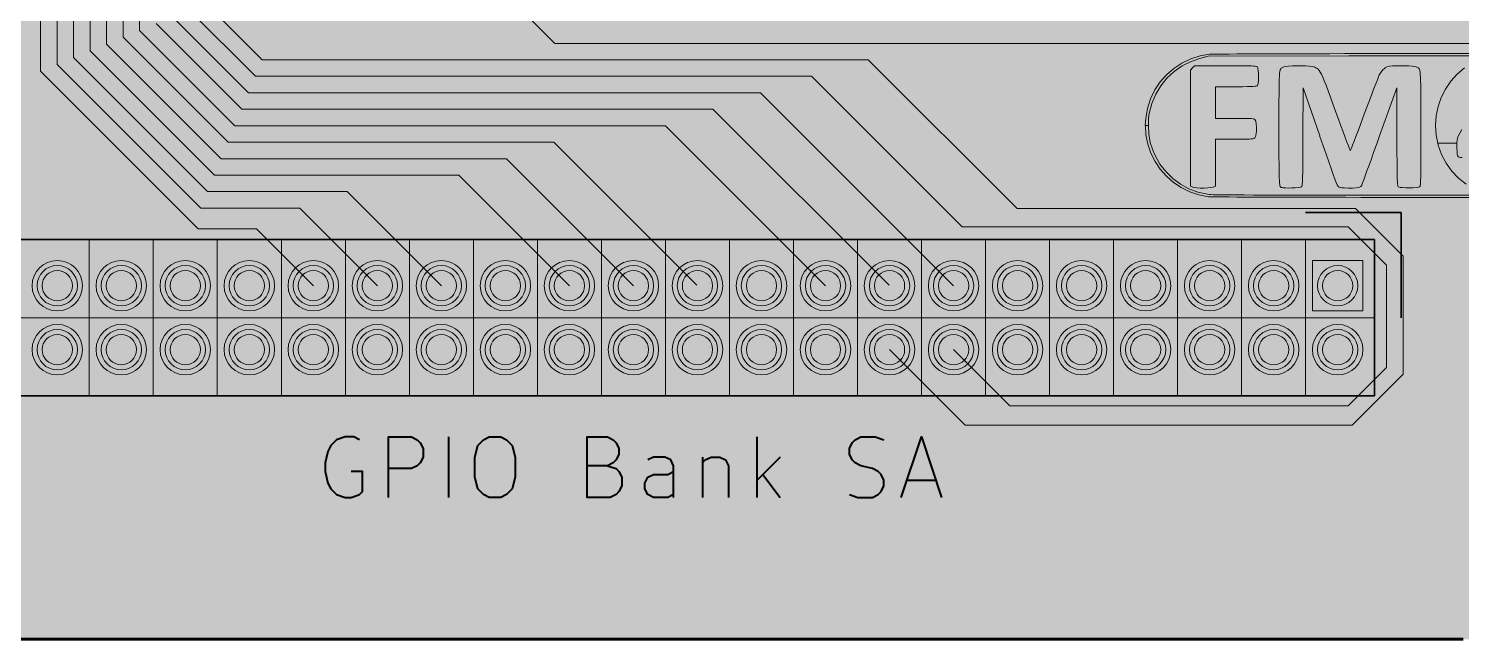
# Model space of a CAD drawing. Header units: millimetres. Extents: x 0 to 100, y -70 to 0.
# Drawn here: x 21.54 to 49.96, y -70 to -57.88 of the extents above; entities that cross this region are included whole.
import ezdxf

# ---------------------------------------------------------------- set-up
doc = ezdxf.new("R2010")
doc.units = ezdxf.units.MM
for name, color, linetype, lineweight, true_color in [('application board pcb edge', 18, 'Continuous', 60, 0x000000), ('application board tht F.Cu', 8, 'Continuous', 18, 0x777779), ('application board tht F.Silkscreen', 18, 'Continuous', 40, 0x000000), ('GPIO connector frame', 18, 'Continuous', 35, 0x000000), ('GPIO connector holes', 18, 'Continuous', 5, 0x000000), ('pcb board fill', 7, 'Continuous', 13, 0xefefef)]:
    doc.layers.add(name, color=color, linetype=linetype, lineweight=lineweight, true_color=true_color)

msp = doc.modelspace()

# ---------------------------------------------------------------- hatches: boundary and pattern name
at = {"layer": 'application board tht F.Silkscreen', "lineweight": 0, "transparency": 33554687}
for points in [[(43.702531, -59.661764), (43.738418, -59.460293), (43.799141, -59.270874), (43.883078, -59.095141), (43.988609, -58.934726), (44.114111, -58.791265), (44.257964, -58.666391), (44.418546, -58.561737), (44.594236, -58.478938), (44.783413, -58.419627), (44.96724, -58.387294), (44.993167, -58.385979), (45.046395, -58.384725), (45.125657, -58.38353), (45.229683, -58.382395), (45.357203, -58.381319), (45.506948, -58.380304), (45.677649, -58.379348), (45.868037, -58.378451), (46.076842, -58.377615), (46.302796, -58.376838), (46.544629, -58.376121), (46.801071, -58.375463), (47.070854, -58.374865), (47.352709, -58.374327), (47.645366, -58.373849), (47.947556, -58.37343), (48.258009, -58.373071), (48.575457, -58.372772), (48.89863, -58.372533), (49.226259, -58.372353), (49.557075, -58.372233), (49.889808, -58.372172), (50.22319, -58.372172), (50.555951, -58.372231), (50.886821, -58.37235), (51.214533, -58.372528), (51.537815, -58.372766), (51.8554, -58.373064), (52.166018, -58.373422), (52.4684, -58.373839), (52.761276, -58.374316), (53.043377, -58.374853), (53.313434, -58.37545), (53.570178, -58.376106), (53.81234, -58.376822), (54.03865, -58.377597), (54.247839, -58.378433), (54.438638, -58.379328), (54.609777, -58.380282), (54.759988, -58.381297), (54.888002, -58.382371), (54.992548, -58.383505), (55.072358, -58.384698), (55.126162, -58.385952), (55.152692, -58.387265), (55.152954, -58.387294), (55.349715, -58.423096), (55.534359, -58.483259), (55.705522, -58.56577), (55.861837, -58.668613), (56.001941, -58.789773), (56.124466, -58.927237), (56.228048, -59.078989), (56.311321, -59.243015), (56.37292, -59.417299), (56.41148, -59.599828), (56.425634, -59.788586), (56.414018, -59.98156), (56.375266, -60.176733), (56.372522, -60.186764), (56.30671, -60.372269), (56.216971, -60.544155), (56.105361, -60.70069), (55.973936, -60.840141), (55.824752, -60.960774), (55.659864, -61.060858), (55.481328, -61.138659), (55.291199, -61.192445), (55.152954, -61.214806), (55.128302, -61.215978), (55.076353, -61.217094), (54.998368, -61.218153), (54.895613, -61.219157), (54.769351, -61.220105), (54.620846, -61.220997), (54.45136, -61.221834), (54.262159, -61.222616), (54.054506, -61.223342), (53.829663, -61.224014), (53.588896, -61.22463), (53.333468, -61.225192), (53.064642, -61.225699), (52.783682, -61.226152), (52.491852, -61.22655), (52.190415, -61.226894), (51.880636, -61.227184), (51.563778, -61.22742), (51.241104, -61.227602), (50.913878, -61.227731), (50.583365, -61.227806), (50.250827, -61.227828), (49.917528, -61.227796), (49.584732, -61.227712), (49.253703, -61.227574), (48.925705, -61.227384), (48.602001, -61.227141), (48.283854, -61.226846), (47.972529, -61.226498), (47.669289, -61.226098), (47.375398, -61.225645), (47.09212, -61.225141), (46.820718, -61.224585), (46.562455, -61.223978), (46.318597, -61.223319), (46.090405, -61.222608), (45.879145, -61.221846), (45.68608, -61.221033), (45.512472, -61.22017), (45.359587, -61.219255), (45.228688, -61.21829), (45.121038, -61.217274), (45.037901, -61.216207), (44.980542, -61.215091), (44.950222, -61.213924), (44.947394, -61.213671), (44.756862, -61.17786), (44.57653, -61.117096), (44.408107, -61.033508), (44.253301, -60.929226), (44.113819, -60.806379), (43.991368, -60.667094), (43.887658, -60.513501), (43.804395, -60.34773), (43.743287, -60.171908), (43.706042, -59.988165), (43.694516, -59.80105), (43.757056, -59.80105), (43.765702, -59.975205), (43.792853, -60.134474), (43.840331, -60.287164), (43.887638, -60.396676), (43.983491, -60.564566), (44.101256, -60.716305), (44.23826, -60.849978), (44.391829, -60.963666), (44.559292, -61.055451), (44.737974, -61.123415), (44.925203, -61.165641), (44.96724, -61.171281), (44.991601, -61.172488), (45.043081, -61.173672), (45.120228, -61.174827), (45.22159, -61.175947), (45.345714, -61.177025), (45.491147, -61.178055), (45.656438, -61.179029), (45.840134, -61.179941), (46.040783, -61.180785), (46.256933, -61.181554), (46.48713, -61.182241), (46.729924, -61.182839), (46.983861, -61.183342), (47.24749, -61.183744), (47.519357, -61.184037), (47.795811, -61.184214), (50.524383, -61.18537), (50.410097, -61.145785), (50.228449, -61.068203), (50.060677, -60.967125), (49.908942, -60.844837), (49.7754, -60.703627), (49.662211, -60.545781), (49.571535, -60.373587), (49.505529, -60.189331), (49.504814, -60.186764), (49.497219, -60.149679), (49.876346, -60.149679), (49.876535, -60.239855), (49.876789, -60.248656), (49.879569, -60.318843), (49.883489, -60.36606), (49.889587, -60.395908), (49.898903, -60.413986), (49.909256, -60.423656), (49.922096, -60.42952), (49.944708, -60.434187), (49.979944, -60.43778), (50.030655, -60.44042), (50.099692, -60.442227), (50.189907, -60.443325), (50.304152, -60.443834), (50.384256, -60.443907), (50.831526, -60.443907), (50.831526, -60.65105), (50.831785, -60.743851), (50.834701, -60.811918), (50.843486, -60.85908), (50.861348, -60.889169), (50.891497, -60.906016), (50.937143, -60.913451), (51.001496, -60.915307), (51.052954, -60.915336), (51.125391, -60.914809), (51.175021, -60.912659), (51.207598, -60.908035), (51.228876, -60.900083), (51.244609, -60.887952), (51.245811, -60.886764), (51.257075, -60.87314), (51.264937, -60.855292), (51.269998, -60.828265), (51.272858, -60.787102), (51.274119, -60.726848), (51.274383, -60.65105), (51.274383, -60.443907), (51.380715, -60.443907), (51.436912, -60.442915), (51.471985, -60.438716), (51.49335, -60.429481), (51.508423, -60.413378), (51.509287, -60.412157), (51.5212, -60.379539), (51.528757, -60.327934), (51.531776, -60.266621), (51.530074, -60.204877), (51.523471, -60.151981), (51.514947, -60.123151), (51.504789, -60.104871), (51.4904, -60.094024), (51.464965, -60.088681), (51.421666, -60.086912), (51.386375, -60.086764), (51.274383, -60.086764), (51.274365, -60.030323), (51.874092, -60.030323), (51.874243, -60.17632), (51.874627, -60.315068), (51.875252, -60.443811), (51.876124, -60.559795), (51.877248, -60.660264), (51.878631, -60.742462), (51.880279, -60.803634), (51.882197, -60.841025), (51.883664, -60.85147), (51.894625, -60.870381), (51.913414, -60.885186), (51.9432, -60.896361), (51.987158, -60.904383), (52.048459, -60.90973), (52.130275, -60.912879), (52.235778, -60.914307), (52.302954, -60.914529), (52.406085, -60.913957), (52.508873, -60.912181), (52.604674, -60.909404), (52.686838, -60.905828), (52.748719, -60.901658), (52.760097, -60.900561), (52.886049, -60.883887), (52.993829, -60.861162), (53.093644, -60.829633), (53.195701, -60.786547), (53.212743, -60.778482), (53.345033, -60.700673), (53.457415, -60.603229), (53.550653, -60.485256), (53.625513, -60.345859), (53.660832, -60.254782), (53.697943, -60.115943), (53.711112, -60.030323), (54.11695, -60.030323), (54.1171, -60.17632), (54.117484, -60.315068), (54.118109, -60.443811), (54.118981, -60.559795), (54.120105, -60.660264), (54.121488, -60.742462), (54.123136, -60.803634), (54.125055, -60.841025), (54.126521, -60.85147), (54.137482, -60.870381), (54.156271, -60.885186), (54.186058, -60.896361), (54.230015, -60.904383), (54.291316, -60.90973), (54.373132, -60.912879), (54.478635, -60.914307), (54.545811, -60.914529), (54.648942, -60.913957), (54.751731, -60.912181), (54.847531, -60.909404), (54.929695, -60.905828), (54.991576, -60.901658), (55.002954, -60.900561), (55.128906, -60.883887), (55.236686, -60.861162), (55.336501, -60.829633), (55.438558, -60.786547), (55.4556, -60.778482), (55.587891, -60.700673), (55.700272, -60.603229), (55.79351, -60.485256), (55.86837, -60.345859), (55.90369, -60.254782), (55.9408, -60.115943), (55.964744, -59.96027), (55.975056, -59.796521), (55.97127, -59.633457), (55.95292, -59.479837), (55.946659, -59.447089), (55.900748, -59.286867), (55.833002, -59.141785), (55.744958, -59.013918), (55.638152, -58.905342), (55.514119, -58.818131), (55.460097, -58.789728), (55.383235, -58.755363), (55.307297, -58.727291), (55.228355, -58.704937), (55.142485, -58.687725), (55.04576, -58.675077), (54.934257, -58.666418), (54.804048, -58.661172), (54.651208, -58.658761), (54.5658, -58.65844), (54.444583, -58.658891), (54.348725, -58.660726), (54.275031, -58.664369), (54.220307, -58.670242), (54.181355, -58.678768), (54.154981, -58.690368), (54.13799, -58.705466), (54.131224, -58.715899), (54.129034, -58.733964), (54.127006, -58.777844), (54.125146, -58.844785), (54.123459, -58.932031), (54.121953, -59.036826), (54.120632, -59.156415), (54.119503, -59.288042), (54.118572, -59.428953), (54.117845, -59.576392), (54.117328, -59.727604), (54.117028, -59.879833), (54.11695, -60.030323), (53.711112, -60.030323), (53.721887, -59.96027), (53.732199, -59.796521), (53.728413, -59.633457), (53.710063, -59.479837), (53.703802, -59.447089), (53.65789, -59.286867), (53.590145, -59.141785), (53.502101, -59.013918), (53.395295, -58.905342), (53.271261, -58.818131), (53.21724, -58.789728), (53.140378, -58.755363), (53.064439, -58.727291), (52.985498, -58.704937), (52.899627, -58.687725), (52.802903, -58.675077), (52.691399, -58.666418), (52.56119, -58.661172), (52.408351, -58.658761), (52.322943, -58.65844), (52.201725, -58.658891), (52.105868, -58.660726), (52.032174, -58.664369), (51.977449, -58.670242), (51.938498, -58.678768), (51.912124, -58.690368), (51.895132, -58.705466), (51.888367, -58.715899), (51.886177, -58.733964), (51.884149, -58.777844), (51.882289, -58.844785), (51.880602, -58.932031), (51.879095, -59.036826), (51.877775, -59.156415), (51.876646, -59.288042), (51.875715, -59.428953), (51.874988, -59.576392), (51.874471, -59.727604), (51.874171, -59.879833), (51.874092, -60.030323), (51.274365, -60.030323), (51.274164, -59.404621), (51.273886, -59.267309), (51.273173, -59.138488), (51.272073, -59.021022), (51.270635, -58.917781), (51.268907, -58.831629), (51.266936, -58.765434), (51.26477, -58.722062), (51.262457, -58.70438), (51.262445, -58.70436), (51.242087, -58.687062), (51.204182, -58.674177), (51.146101, -58.665327), (51.065216, -58.660135), (50.958897, -58.658221), (50.941875, -58.658193), (50.838755, -58.659504), (50.761885, -58.66355), (50.709062, -58.670496), (50.683967, -58.677681), (50.672218, -58.684246), (50.658951, -58.695759), (50.642908, -58.714245), (50.62283, -58.74173), (50.597461, -58.780239), (50.56554, -58.8318), (50.525811, -58.898438), (50.477015, -58.982179), (50.417893, -59.085049), (50.347188, -59.209073), (50.275316, -59.335681), (50.204336, -59.461327), (50.13716, -59.581107), (50.07522, -59.692407), (50.019947, -59.792616), (49.972772, -59.879122), (49.935126, -59.949312), (49.908441, -60.000574), (49.894148, -60.030296), (49.89268, -60.034051), (49.881614, -60.082616), (49.876346, -60.149679), (49.497219, -60.149679), (49.464883, -59.991793), (49.452258, -59.797767), (49.465743, -59.606968), (49.504147, -59.421678), (49.566276, -59.244179), (49.650935, -59.076754), (49.756931, -58.921683), (49.88307, -58.78125), (50.028159, -58.657735), (50.191004, -58.553421), (50.370411, -58.47059), (50.410097, -58.456132), (50.524383, -58.416364), (47.731526, -58.41946), (44.938668, -58.422556), (44.795811, -58.461816), (44.601455, -58.529094), (44.423528, -58.618967), (44.263309, -58.730154), (44.122076, -58.861374), (44.001107, -59.011345), (43.901681, -59.178787), (43.825076, -59.362419), (43.794304, -59.465336), (43.777773, -59.533778), (43.766858, -59.594459), (43.760488, -59.65703), (43.757592, -59.731147), (43.757056, -59.80105), (43.694516, -59.80105), (43.694367, -59.79863)], [(45.435418, -58.615419), (45.559004, -58.615733), (45.659134, -58.616372), (45.738369, -58.617433), (45.799265, -58.619011), (45.844381, -58.621201), (45.876276, -58.624098), (45.897507, -58.627798), (45.910633, -58.632397), (45.918213, -58.63799), (45.919062, -58.63896), (45.928632, -58.665211), (45.935262, -58.712313), (45.938952, -58.772698), (45.939701, -58.838796), (45.937511, -58.90304), (45.93238, -58.95786), (45.924309, -58.995688), (45.919062, -59.005997), (45.910682, -59.01296), (45.896317, -59.018422), (45.872783, -59.022563), (45.836895, -59.025557), (45.785466, -59.027583), (45.715313, -59.028818), (45.623249, -59.029438), (45.506091, -59.02962), (45.494062, -59.029621), (45.088668, -59.029621), (45.088668, -59.658193), (45.466219, -59.658193), (45.582836, -59.658413), (45.674101, -59.65919), (45.743231, -59.660699), (45.793444, -59.663112), (45.827957, -59.666604), (45.849988, -59.67135), (45.862752, -59.677523), (45.86537, -59.679792), (45.883642, -59.713749), (45.89572, -59.767486), (45.901574, -59.832886), (45.901178, -59.901831), (45.894503, -59.966203), (45.881522, -60.017885), (45.866615, -60.044597), (45.857544, -60.05302), (45.845139, -60.059555), (45.82597, -60.06444), (45.796605, -60.067915), (45.753612, -60.070217), (45.693562, -60.071584), (45.613022, -60.072255), (45.508561, -60.072468), (45.465026, -60.072479), (45.088668, -60.072479), (45.088668, -61.002508), (45.039127, -61.023207), (44.996512, -61.033835), (44.934336, -61.040649), (44.861076, -61.043662), (44.785207, -61.042887), (44.715207, -61.038335), (44.659551, -61.030019), (44.635097, -61.022609), (44.588668, -61.002429), (44.588668, -58.698852), (44.630427, -58.657094), (44.672185, -58.615336), (45.28582, -58.615336)], [(46.784602, -58.614974), (46.869189, -58.618037), (46.944114, -58.623469), (47.003022, -58.631256), (47.027344, -58.636846), (47.055095, -58.645383), (47.079565, -58.654695), (47.101769, -58.666817), (47.122722, -58.683785), (47.143439, -58.707636), (47.164934, -58.740405), (47.188222, -58.784128), (47.214318, -58.840841), (47.244237, -58.912579), (47.278993, -59.00138), (47.319602, -59.109278), (47.367077, -59.23831), (47.422435, -59.390512), (47.474117, -59.533193), (47.525251, -59.674073), (47.573601, -59.806589), (47.618284, -59.928361), (47.658412, -60.03701), (47.6931, -60.130156), (47.721464, -60.205418), (47.742618, -60.260417), (47.755676, -60.292773), (47.759675, -60.300761), (47.765951, -60.287719), (47.781235, -60.25033), (47.804591, -60.191034), (47.835082, -60.112269), (47.871773, -60.016473), (47.913727, -59.906086), (47.960009, -59.783546), (48.009683, -59.651292), (48.037936, -59.575761), (48.090003, -59.436735), (48.139944, -59.304091), (48.186711, -59.180564), (48.229257, -59.068888), (48.266536, -58.971797), (48.297498, -58.892025), (48.321098, -58.832307), (48.336287, -58.795376), (48.340175, -58.786764), (48.390111, -58.710008), (48.452583, -58.655053), (48.501514, -58.631565), (48.539203, -58.624279), (48.598097, -58.619079), (48.67184, -58.615919), (48.754072, -58.614753), (48.838434, -58.615535), (48.918568, -58.618219), (48.988116, -58.622759), (49.040718, -58.62911), (49.06675, -58.635639), (49.083339, -58.642266), (49.097841, -58.648609), (49.110394, -58.65652), (49.12114, -58.667853), (49.130219, -58.684461), (49.13777, -58.708197), (49.143934, -58.740915), (49.148851, -58.784466), (49.152661, -58.840706), (49.155504, -58.911486), (49.15752, -58.998659), (49.15885, -59.10408), (49.159634, -59.229601), (49.160011, -59.377075), (49.160123, -59.548356), (49.160108, -59.745296), (49.160097, -59.87002), (49.16006, -60.077028), (49.159922, -60.257331), (49.159647, -60.412794), (49.159194, -60.545284), (49.158526, -60.656666), (49.157604, -60.748807), (49.15639, -60.823572), (49.154845, -60.882828), (49.152931, -60.928439), (49.15061, -60.962273), (49.147843, -60.986195), (49.144592, -61.002072), (49.140817, -61.011768), (49.136482, -61.01715), (49.136473, -61.017158), (49.111199, -61.026053), (49.064355, -61.032502), (49.002837, -61.036504), (48.933539, -61.038057), (48.863356, -61.03716), (48.799182, -61.033812), (48.747913, -61.028012), (48.716443, -61.019757), (48.712391, -61.01724), (48.707754, -61.011449), (48.703741, -61.000984), (48.700299, -60.983835), (48.697371, -60.957995), (48.694904, -60.921452), (48.692841, -60.8722), (48.691128, -60.808228), (48.68971, -60.727528), (48.688531, -60.62809), (48.687538, -60.507906), (48.686673, -60.364967), (48.685884, -60.197263), (48.685196, -60.024526), (48.681526, -59.051336), (48.340477, -60.008336), (48.283918, -60.166896), (48.229959, -60.317888), (48.179395, -60.459103), (48.133019, -60.588337), (48.091627, -60.703382), (48.056013, -60.802032), (48.026973, -60.882081), (48.005301, -60.941322), (47.991792, -60.97755), (47.987452, -60.988376), (47.9669, -61.012335), (47.931874, -61.028928), (47.878853, -61.038851), (47.804315, -61.042799), (47.716499, -61.041833), (47.643142, -61.039342), (47.592712, -61.03623), (47.559569, -61.031358), (47.538074, -61.023587), (47.522587, -61.011779), (47.512412, -61.000632), (47.501791, -60.980085), (47.482679, -60.933912), (47.455612, -60.863594), (47.421128, -60.770614), (47.379762, -60.656453), (47.332052, -60.522593), (47.278534, -60.370515), (47.219745, -60.201701), (47.156221, -60.017633), (47.152954, -60.008126), (46.824383, -59.051708), (46.820713, -60.024712), (46.819943, -60.216266), (46.819148, -60.381259), (46.818273, -60.521698), (46.817262, -60.639593), (46.81606, -60.736953), (46.814613, -60.815788), (46.812865, -60.878105), (46.810762, -60.925915), (46.808247, -60.961227), (46.805267, -60.986049), (46.801767, -61.002391), (46.79769, -61.012261), (46.793523, -61.01724), (46.770897, -61.024738), (46.726731, -61.031226), (46.668049, -61.036393), (46.601873, -61.039926), (46.535226, -61.041513), (46.475132, -61.040842), (46.428614, -61.037601), (46.410097, -61.034281), (46.398448, -61.031332), (46.388296, -61.027972), (46.37954, -61.022338), (46.372075, -61.012566), (46.3658, -60.996791), (46.36061, -60.973152), (46.356404, -60.939782), (46.353078, -60.89482), (46.350529, -60.8364), (46.348655, -60.76266), (46.347353, -60.671734), (46.346519, -60.56176), (46.34605, -60.430874), (46.345845, -60.277212), (46.345799, -60.09891), (46.345811, -59.894104), (46.345811, -59.87002), (46.345787, -59.657591), (46.34581, -59.47188), (46.346018, -59.311034), (46.346552, -59.1732), (46.347553, -59.056525), (46.34916, -58.959155), (46.351514, -58.879237), (46.354754, -58.814919), (46.359022, -58.764347), (46.364456, -58.725667), (46.371198, -58.697028), (46.379387, -58.676575), (46.389163, -58.662456), (46.400667, -58.652817), (46.414039, -58.645805), (46.429418, -58.639567), (46.439158, -58.635639), (46.476733, -58.626665), (46.536419, -58.620124), (46.611863, -58.616004), (46.696709, -58.614292)]]:
    msp.add_hatch(color=256, dxfattribs=at).paths.add_polyline_path(points, flags=0)
at = {"layer": 'pcb board fill', "transparency": 33554687}
h = msp.add_hatch(color=256, dxfattribs=at)
edge = h.paths.add_edge_path(flags=0)
edge.add_line((100, -67.01), (100, -35.01))
edge.add_line((100, -35.01), (100, -3))
edge.add_arc((97, -3), 3, 0, 90)
edge.add_line((97, 0), (50, 0))
edge.add_line((50, 0), (3, 0))
edge.add_arc((3, -3), 3, 90, 180)
edge.add_line((0, -3), (0, -32))
edge.add_arc((3, -32), 3, 180, 270)
edge.add_line((3, -35), (7, -35))
edge.add_arc((7, -38), 3, 0, 90, ccw=False)
edge.add_line((10, -38), (10, -57))
edge.add_arc((13, -57), 3, 180, 270)
edge.add_line((13, -60), (15, -60))
edge.add_arc((15, -63), 3, 0, 90, ccw=False)
edge.add_line((18, -63), (18, -68))
edge.add_arc((20, -68), 2, 180, 270)
edge.add_line((20, -70), (50, -70))
edge.add_line((50, -70), (97, -70.000025))
edge.add_arc((96.9974, -66.9974), 3.002626, 270.0496133, 359.7595675)

# ---------------------------------------------------------------- linework, layer by layer
at = {"layer": 'application board pcb edge', "color": 18, "true_color": 0x000000, "flags": 128}
msp.add_lwpolyline([(20, -70), (50, -70)], dxfattribs=at)
at = {"layer": 'application board tht F.Cu', "flags": 128}
for points in [[(21.78, -36.69), (21.78, -58.72448)], [(22.107, -58.589032), (22.107, -42.230968)], [(22.434, -58.453584), (22.434, -42.366416)], [(22.761, -58.318136), (22.761, -42.501864)], [(23.088, -58.182688), (23.088, -42.637312)], [(23.415, -58.04724), (23.415, -42.77276)], [(23.742, -57.911792), (23.742, -42.908208)], [(28.86, -55.05), (31.98, -58.17)], [(26.177, -58.497), (25.05, -57.37)], [(24.396, -57.640896), (25.906104, -59.151)], [(26.041552, -58.824), (24.723, -57.505448)], [(25.635208, -59.805), (23.742, -57.911792)], [(24.069, -57.776344), (25.770656, -59.478)], [(25.364312, -60.459), (23.088, -58.182688)], [(25.49976, -60.132), (23.415, -58.04724)], [(31.98, -58.17), (64.527552, -58.17)], [(25.093416, -61.113), (22.434, -58.453584)], [(25.228864, -60.786), (22.761, -58.318136)], [(38.197, -58.497), (26.177, -58.497)], [(41.15, -61.45), (38.197, -58.497)], [(21.78, -58.72448), (24.90552, -61.85)], [(24.957968, -61.44), (22.107, -58.589032)], [(37.074, -58.824), (26.041552, -58.824)], [(40.06, -61.81), (37.074, -58.824)], [(25.906104, -59.151), (36.061, -59.151)], [(36.061, -59.151), (39.89, -62.98)], [(25.770656, -59.478), (35.118, -59.478)], [(35.118, -59.478), (38.61, -62.97)], [(34.175, -59.805), (25.635208, -59.805)], [(37.35, -62.98), (34.175, -59.805)], [(31.962, -60.132), (25.49976, -60.132)], [(34.8, -62.97), (31.962, -60.132)], [(31.019, -60.459), (25.364312, -60.459)], [(33.54, -62.98), (31.019, -60.459)], [(30.076, -60.786), (25.228864, -60.786)], [(32.27, -62.98), (30.076, -60.786)], [(26.603, -61.113), (25.093416, -61.113)], [(27.863, -61.113), (26.55, -61.113)], [(29.73, -62.98), (27.863, -61.113)], [(26.92, -61.44), (24.957968, -61.44)], [(28.46, -62.98), (26.92, -61.44)], [(47.866, -61.45), (41.15, -61.45)], [(48.807, -62.391), (47.866, -61.45)], [(24.90552, -61.85), (26.06, -61.85)], [(26.06, -61.85), (27.19, -62.98)], [(47.718, -61.81), (40.06, -61.81)], [(48.48, -62.572), (47.718, -61.81)], [(48.01, -63.48), (47.01, -63.48), (47.01, -62.48), (48.01, -62.48), (48.01, -63.48)], [(48.807, -64.739448), (48.807, -62.391)], [(48.48, -64.604), (48.48, -62.572)], [(38.62, -64.25), (40.12, -65.75)], [(39.89, -64.25), (41.006, -65.366)], [(47.718, -65.366), (48.48, -64.604)], [(47.796448, -65.75), (48.807, -64.739448)], [(41.006, -65.366), (47.718, -65.366)], [(40.12, -65.75), (47.796448, -65.75)]]:
    msp.add_lwpolyline(points, dxfattribs=at)
at = {"layer": 'application board tht F.Cu'}
for centre, radius in [((22.11, -62.98), 0.5), ((23.38, -62.98), 0.5), ((24.65, -62.98), 0.5), ((25.92, -62.98), 0.5), ((27.19, -62.98), 0.5), ((28.46, -62.98), 0.5), ((29.73, -62.98), 0.5), ((31, -62.98), 0.5), ((32.27, -62.98), 0.5), ((33.54, -62.98), 0.5), ((34.81, -62.98), 0.5), ((36.08, -62.98), 0.5), ((37.35, -62.98), 0.5), ((38.62, -62.98), 0.5), ((39.89, -62.98), 0.5), ((41.16, -62.98), 0.5), ((42.43, -62.98), 0.5), ((43.7, -62.98), 0.5), ((44.97, -62.98), 0.5), ((46.24, -62.98), 0.5), ((22.11, -62.98), 0.3), ((23.38, -62.98), 0.3), ((24.65, -62.98), 0.3), ((25.92, -62.98), 0.3), ((27.19, -62.98), 0.3), ((28.46, -62.98), 0.3), ((29.73, -62.98), 0.3), ((31, -62.98), 0.3), ((32.27, -62.98), 0.3), ((33.54, -62.98), 0.3), ((34.81, -62.98), 0.3), ((36.08, -62.98), 0.3), ((37.35, -62.98), 0.3), ((38.62, -62.98), 0.3), ((39.89, -62.98), 0.3), ((41.16, -62.98), 0.3), ((42.43, -62.98), 0.3), ((43.7, -62.98), 0.3), ((44.97, -62.98), 0.3), ((46.24, -62.98), 0.3), ((47.51, -62.98), 0.3), ((22.11, -64.25), 0.5), ((23.38, -64.25), 0.5), ((24.65, -64.25), 0.5), ((25.92, -64.25), 0.5), ((27.19, -64.25), 0.5), ((28.46, -64.25), 0.5), ((29.73, -64.25), 0.5), ((31, -64.25), 0.5), ((32.27, -64.25), 0.5), ((33.54, -64.25), 0.5), ((34.81, -64.25), 0.5), ((36.08, -64.25), 0.5), ((37.35, -64.25), 0.5), ((38.62, -64.25), 0.5), ((39.89, -64.25), 0.5), ((41.16, -64.25), 0.5), ((42.43, -64.25), 0.5), ((43.7, -64.25), 0.5), ((44.97, -64.25), 0.5), ((46.24, -64.25), 0.5), ((47.51, -64.25), 0.5), ((22.11, -64.25), 0.3), ((23.38, -64.25), 0.3), ((24.65, -64.25), 0.3), ((25.92, -64.25), 0.3), ((27.19, -64.25), 0.3), ((28.46, -64.25), 0.3), ((29.73, -64.25), 0.3), ((31, -64.25), 0.3), ((32.27, -64.25), 0.3), ((33.54, -64.25), 0.3), ((34.81, -64.25), 0.3), ((36.08, -64.25), 0.3), ((37.35, -64.25), 0.3), ((38.62, -64.25), 0.3), ((39.89, -64.25), 0.3), ((41.16, -64.25), 0.3), ((42.43, -64.25), 0.3), ((43.7, -64.25), 0.3), ((44.97, -64.25), 0.3), ((46.24, -64.25), 0.3), ((47.51, -64.25), 0.3)]:
    msp.add_circle(centre, radius, dxfattribs=at)
at = {"layer": 'application board tht F.Silkscreen', "lineweight": 0, "flags": 128}
for points in [[(50.524383, -58.416364), (47.731526, -58.41946), (44.938668, -58.422556), (44.795811, -58.461816), (44.601455, -58.529094), (44.423528, -58.618967), (44.263309, -58.730154), (44.122076, -58.861374), (44.001107, -59.011345), (43.901681, -59.178787), (43.825076, -59.362419), (43.794304, -59.465336), (43.777773, -59.533778), (43.766858, -59.594459), (43.760488, -59.65703), (43.757592, -59.731147), (43.757056, -59.80105), (43.694516, -59.80105), (43.694367, -59.79863), (43.702531, -59.661764)], [(43.702531, -59.661764), (43.738418, -59.460293), (43.799141, -59.270874), (43.883078, -59.095141), (43.988609, -58.934726), (44.114111, -58.791265), (44.257964, -58.666391), (44.418546, -58.561737), (44.594236, -58.478938), (44.783413, -58.419627), (44.96724, -58.387294), (44.993167, -58.385979), (45.046395, -58.384725), (45.125657, -58.38353), (45.229683, -58.382395), (45.357203, -58.381319), (45.506948, -58.380304), (45.677649, -58.379348), (45.868037, -58.378451), (46.076842, -58.377615), (46.302796, -58.376838), (46.544629, -58.376121), (46.801071, -58.375463), (47.070854, -58.374865), (47.352709, -58.374327), (47.645366, -58.373849), (47.947556, -58.37343), (48.258009, -58.373071), (48.575457, -58.372772), (48.89863, -58.372533), (49.226259, -58.372353), (49.557075, -58.372233), (49.889808, -58.372172), (50.22319, -58.372172)], [(45.435418, -58.615419), (45.559004, -58.615733), (45.659134, -58.616372), (45.738369, -58.617433), (45.799265, -58.619011), (45.844381, -58.621201), (45.876276, -58.624098), (45.897507, -58.627798), (45.910633, -58.632397), (45.918213, -58.63799), (45.919062, -58.63896), (45.928632, -58.665211), (45.935262, -58.712313), (45.938952, -58.772698), (45.939701, -58.838796), (45.937511, -58.90304), (45.93238, -58.95786), (45.924309, -58.995688), (45.919062, -59.005997), (45.910682, -59.01296), (45.896317, -59.018422), (45.872783, -59.022563), (45.836895, -59.025557), (45.785466, -59.027583), (45.715313, -59.028818), (45.623249, -59.029438), (45.506091, -59.02962), (45.494062, -59.029621), (45.088668, -59.029621), (45.088668, -59.658193), (45.466219, -59.658193), (45.582836, -59.658413), (45.674101, -59.65919), (45.743231, -59.660699), (45.793444, -59.663112), (45.827957, -59.666604), (45.849988, -59.67135), (45.862752, -59.677523), (45.86537, -59.679792), (45.883642, -59.713749), (45.89572, -59.767486), (45.901574, -59.832886), (45.901178, -59.901831), (45.894503, -59.966203), (45.881522, -60.017885), (45.866615, -60.044597), (45.857544, -60.05302), (45.845139, -60.059555), (45.82597, -60.06444), (45.796605, -60.067915), (45.753612, -60.070217), (45.693562, -60.071584), (45.613022, -60.072255), (45.508561, -60.072468), (45.465026, -60.072479), (45.088668, -60.072479), (45.088668, -61.002508), (45.039127, -61.023207), (44.996512, -61.033835), (44.934336, -61.040649), (44.861076, -61.043662), (44.785207, -61.042887), (44.715207, -61.038335), (44.659551, -61.030019), (44.635097, -61.022609), (44.588668, -61.002429), (44.588668, -58.698852), (44.630427, -58.657094), (44.672185, -58.615336), (45.28582, -58.615336), (45.435418, -58.615419)], [(46.784602, -58.614974), (46.869189, -58.618037), (46.944114, -58.623469), (47.003022, -58.631256), (47.027344, -58.636846), (47.055095, -58.645383), (47.079565, -58.654695), (47.101769, -58.666817), (47.122722, -58.683785), (47.143439, -58.707636), (47.164934, -58.740405), (47.188222, -58.784128), (47.214318, -58.840841), (47.244237, -58.912579), (47.278993, -59.00138), (47.319602, -59.109278), (47.367077, -59.23831), (47.422435, -59.390512), (47.474117, -59.533193), (47.525251, -59.674073), (47.573601, -59.806589), (47.618284, -59.928361), (47.658412, -60.03701), (47.6931, -60.130156), (47.721464, -60.205418), (47.742618, -60.260417), (47.755676, -60.292773), (47.759675, -60.300761), (47.765951, -60.287719), (47.781235, -60.25033), (47.804591, -60.191034), (47.835082, -60.112269), (47.871773, -60.016473), (47.913727, -59.906086), (47.960009, -59.783546), (48.009683, -59.651292), (48.037936, -59.575761), (48.090003, -59.436735), (48.139944, -59.304091), (48.186711, -59.180564), (48.229257, -59.068888), (48.266536, -58.971797), (48.297498, -58.892025), (48.321098, -58.832307), (48.336287, -58.795376), (48.340175, -58.786764), (48.390111, -58.710008), (48.452583, -58.655053), (48.501514, -58.631565), (48.539203, -58.624279), (48.598097, -58.619079), (48.67184, -58.615919), (48.754072, -58.614753), (48.838434, -58.615535), (48.918568, -58.618219), (48.988116, -58.622759), (49.040718, -58.62911), (49.06675, -58.635639), (49.083339, -58.642266), (49.097841, -58.648609), (49.110394, -58.65652), (49.12114, -58.667853), (49.130219, -58.684461), (49.13777, -58.708197), (49.143934, -58.740915), (49.148851, -58.784466), (49.152661, -58.840706), (49.155504, -58.911486), (49.15752, -58.998659), (49.15885, -59.10408), (49.159634, -59.229601), (49.160011, -59.377075), (49.160123, -59.548356), (49.160108, -59.745296), (49.160097, -59.87002), (49.16006, -60.077028), (49.159922, -60.257331), (49.159647, -60.412794), (49.159194, -60.545284), (49.158526, -60.656666), (49.157604, -60.748807), (49.15639, -60.823572), (49.154845, -60.882828), (49.152931, -60.928439), (49.15061, -60.962273), (49.147843, -60.986195), (49.144592, -61.002072), (49.140817, -61.011768), (49.136482, -61.01715), (49.136473, -61.017158), (49.111199, -61.026053), (49.064355, -61.032502), (49.002837, -61.036504), (48.933539, -61.038057), (48.863356, -61.03716), (48.799182, -61.033812), (48.747913, -61.028012), (48.716443, -61.019757), (48.712391, -61.01724), (48.707754, -61.011449), (48.703741, -61.000984), (48.700299, -60.983835), (48.697371, -60.957995), (48.694904, -60.921452), (48.692841, -60.8722), (48.691128, -60.808228), (48.68971, -60.727528), (48.688531, -60.62809), (48.687538, -60.507906), (48.686673, -60.364967), (48.685884, -60.197263), (48.685196, -60.024526), (48.681526, -59.051336), (48.340477, -60.008336), (48.283918, -60.166896), (48.229959, -60.317888), (48.179395, -60.459103), (48.133019, -60.588337), (48.091627, -60.703382), (48.056013, -60.802032), (48.026973, -60.882081), (48.005301, -60.941322), (47.991792, -60.97755), (47.987452, -60.988376), (47.9669, -61.012335), (47.931874, -61.028928), (47.878853, -61.038851), (47.804315, -61.042799), (47.716499, -61.041833), (47.643142, -61.039342), (47.592712, -61.03623), (47.559569, -61.031358), (47.538074, -61.023587), (47.522587, -61.011779), (47.512412, -61.000632), (47.501791, -60.980085), (47.482679, -60.933912), (47.455612, -60.863594), (47.421128, -60.770614), (47.379762, -60.656453), (47.332052, -60.522593), (47.278534, -60.370515), (47.219745, -60.201701), (47.156221, -60.017633), (47.152954, -60.008126), (46.824383, -59.051708), (46.820713, -60.024712), (46.819943, -60.216266), (46.819148, -60.381259), (46.818273, -60.521698), (46.817262, -60.639593), (46.81606, -60.736953), (46.814613, -60.815788), (46.812865, -60.878105), (46.810762, -60.925915), (46.808247, -60.961227), (46.805267, -60.986049), (46.801767, -61.002391), (46.79769, -61.012261), (46.793523, -61.01724), (46.770897, -61.024738), (46.726731, -61.031226), (46.668049, -61.036393), (46.601873, -61.039926), (46.535226, -61.041513), (46.475132, -61.040842), (46.428614, -61.037601), (46.410097, -61.034281), (46.398448, -61.031332), (46.388296, -61.027972), (46.37954, -61.022338), (46.372075, -61.012566), (46.3658, -60.996791), (46.36061, -60.973152), (46.356404, -60.939782), (46.353078, -60.89482), (46.350529, -60.8364), (46.348655, -60.76266), (46.347353, -60.671734), (46.346519, -60.56176), (46.34605, -60.430874), (46.345845, -60.277212), (46.345799, -60.09891), (46.345811, -59.894104), (46.345811, -59.87002), (46.345787, -59.657591), (46.34581, -59.47188), (46.346018, -59.311034), (46.346552, -59.1732), (46.347553, -59.056525), (46.34916, -58.959155), (46.351514, -58.879237), (46.354754, -58.814919), (46.359022, -58.764347), (46.364456, -58.725667), (46.371198, -58.697028), (46.379387, -58.676575), (46.389163, -58.662456), (46.400667, -58.652817), (46.414039, -58.645805), (46.429418, -58.639567), (46.439158, -58.635639), (46.476733, -58.626665), (46.536419, -58.620124), (46.611863, -58.616004), (46.696709, -58.614292), (46.784602, -58.614974)], [(49.972772, -59.879122), (49.935126, -59.949312), (49.908441, -60.000574), (49.894148, -60.030296), (49.89268, -60.034051), (49.881614, -60.082616), (49.876346, -60.149679), (49.497219, -60.149679), (49.464883, -59.991793), (49.452258, -59.797767), (49.465743, -59.606968), (49.504147, -59.421678), (49.566276, -59.244179), (49.650935, -59.076754), (49.756931, -58.921683), (49.88307, -58.78125), (50.028159, -58.657735)], [(50.250827, -61.227828), (49.917528, -61.227796), (49.584732, -61.227712), (49.253703, -61.227574), (48.925705, -61.227384), (48.602001, -61.227141), (48.283854, -61.226846), (47.972529, -61.226498), (47.669289, -61.226098), (47.375398, -61.225645), (47.09212, -61.225141), (46.820718, -61.224585), (46.562455, -61.223978), (46.318597, -61.223319), (46.090405, -61.222608), (45.879145, -61.221846), (45.68608, -61.221033), (45.512472, -61.22017), (45.359587, -61.219255), (45.228688, -61.21829), (45.121038, -61.217274), (45.037901, -61.216207), (44.980542, -61.215091), (44.950222, -61.213924), (44.947394, -61.213671), (44.756862, -61.17786), (44.57653, -61.117096), (44.408107, -61.033508), (44.253301, -60.929226), (44.113819, -60.806379), (43.991368, -60.667094), (43.887658, -60.513501), (43.804395, -60.34773), (43.743287, -60.171908), (43.706042, -59.988165), (43.694516, -59.80105), (43.757056, -59.80105), (43.765702, -59.975205), (43.792853, -60.134474), (43.840331, -60.287164), (43.887638, -60.396676), (43.983491, -60.564566), (44.101256, -60.716305), (44.23826, -60.849978), (44.391829, -60.963666), (44.559292, -61.055451), (44.737974, -61.123415), (44.925203, -61.165641), (44.96724, -61.171281), (44.991601, -61.172488), (45.043081, -61.173672), (45.120228, -61.174827), (45.22159, -61.175947), (45.345714, -61.177025), (45.491147, -61.178055), (45.656438, -61.179029), (45.840134, -61.179941), (46.040783, -61.180785), (46.256933, -61.181554), (46.48713, -61.182241), (46.729924, -61.182839), (46.983861, -61.183342), (47.24749, -61.183744), (47.519357, -61.184037), (47.795811, -61.184214), (50.524383, -61.18537)], [(50.060677, -60.967125), (49.908942, -60.844837), (49.7754, -60.703627), (49.662211, -60.545781), (49.571535, -60.373587), (49.505529, -60.189331), (49.504814, -60.186764), (49.497219, -60.149679), (49.876346, -60.149679), (49.876535, -60.239855), (49.876789, -60.248656), (49.879569, -60.318843), (49.883489, -60.36606), (49.889587, -60.395908), (49.898903, -60.413986), (49.909256, -60.423656), (49.922096, -60.42952), (49.944708, -60.434187), (49.979944, -60.43778)]]:
    msp.add_lwpolyline(points, dxfattribs=at)
at = {"layer": 'application board tht F.Silkscreen', "flags": 128}
for points in [[(28.108571, -66.04), (27.994285, -65.982857), (27.822857, -65.982857), (27.651428, -66.04), (27.537142, -66.154285), (27.48, -66.268571), (27.422857, -66.497142), (27.422857, -66.668571), (27.48, -66.897142), (27.537142, -67.011428), (27.651428, -67.125714), (27.822857, -67.182857), (27.937142, -67.182857), (28.108571, -67.125714), (28.165714, -67.068571), (28.165714, -66.668571), (27.937142, -66.668571)], [(28.68, -67.182857), (28.68, -65.982857), (29.137142, -65.982857), (29.251428, -66.04), (29.308571, -66.097142), (29.365714, -66.211428), (29.365714, -66.382857), (29.308571, -66.497142), (29.251428, -66.554285), (29.137142, -66.611428), (28.68, -66.611428)], [(29.88, -67.182857), (29.88, -65.982857)], [(30.68, -65.982857), (30.908571, -65.982857), (31.022857, -66.04), (31.137142, -66.154285), (31.194285, -66.382857), (31.194285, -66.782857), (31.137142, -67.011428), (31.022857, -67.125714), (30.908571, -67.182857), (30.68, -67.182857), (30.565714, -67.125714), (30.451428, -67.011428), (30.394285, -66.782857), (30.394285, -66.382857), (30.451428, -66.154285), (30.565714, -66.04), (30.68, -65.982857)], [(33.022857, -66.554285), (33.194285, -66.611428), (33.251428, -66.668571), (33.308571, -66.782857), (33.308571, -66.954285), (33.251428, -67.068571), (33.194285, -67.125714), (33.08, -67.182857), (32.622857, -67.182857), (32.622857, -65.982857), (33.022857, -65.982857), (33.137142, -66.04), (33.194285, -66.097142), (33.251428, -66.211428), (33.251428, -66.325714), (33.194285, -66.44), (33.137142, -66.497142), (33.022857, -66.554285), (32.622857, -66.554285)], [(35.994285, -67.182857), (35.994285, -65.982857)], [(37.822857, -67.125714), (37.994285, -67.182857), (38.28, -67.182857), (38.394285, -67.125714), (38.451428, -67.068571), (38.508571, -66.954285), (38.508571, -66.84), (38.451428, -66.725714), (38.394285, -66.668571), (38.28, -66.611428), (38.051428, -66.554285), (37.937142, -66.497142), (37.88, -66.44), (37.822857, -66.325714), (37.822857, -66.211428), (37.88, -66.097142), (37.937142, -66.04), (38.051428, -65.982857), (38.337142, -65.982857), (38.508571, -66.04)], [(38.851428, -67.182857), (39.251428, -65.982857), (39.651428, -67.182857)], [(34.337142, -67.182857), (34.337142, -66.554285), (34.28, -66.44), (34.165714, -66.382857), (33.937142, -66.382857), (33.822857, -66.44)], [(34.908571, -66.382857), (34.908571, -67.182857)], [(34.908571, -66.497142), (34.965714, -66.44), (35.08, -66.382857), (35.251428, -66.382857), (35.365714, -66.44), (35.422857, -66.554285), (35.422857, -67.182857)], [(36.451428, -66.382857), (35.994285, -66.84)], [(34.337142, -67.125714), (34.222857, -67.182857), (33.937142, -67.182857), (33.822857, -67.125714), (33.765714, -67.011428), (33.765714, -66.897142), (33.822857, -66.782857), (33.937142, -66.725714), (34.222857, -66.725714), (34.337142, -66.668571)], [(36.108571, -66.725714), (36.451428, -67.182857)], [(38.965714, -66.84), (39.537142, -66.84)]]:
    msp.add_lwpolyline(points, dxfattribs=at)
at = {"layer": 'GPIO connector frame'}
for p, q in [((46.875, -61.53), (48.77, -61.53)), ((48.77, -61.53), (48.77, -63.615)), ((18.84, -62.065), (48.24, -62.065)), ((48.24, -62.065), (48.24, -63.615)), ((48.24, -63.615), (48.24, -65.165)), ((18.84, -65.165), (48.24, -65.165))]:
    msp.add_line(p, q, dxfattribs=at)
at = {"layer": 'GPIO connector holes'}
for p, q in [((22.745, -62.065), (22.745, -63.615)), ((24.015, -62.065), (24.015, -63.615)), ((25.285, -62.065), (25.285, -63.615)), ((26.555, -62.065), (26.555, -63.615)), ((27.825, -62.065), (27.825, -63.615)), ((29.095, -62.065), (29.095, -63.615)), ((30.365, -62.065), (30.365, -63.615)), ((31.635, -62.065), (31.635, -63.615)), ((32.905, -62.065), (32.905, -63.615)), ((34.175, -62.065), (34.175, -63.615)), ((35.445, -62.065), (35.445, -63.615)), ((36.715, -62.065), (36.715, -63.615)), ((37.985, -62.065), (37.985, -63.615)), ((39.255, -62.065), (39.255, -63.615)), ((40.525, -62.065), (40.525, -63.615)), ((41.795, -62.065), (41.795, -63.615)), ((43.065, -62.065), (43.065, -63.615)), ((44.335, -62.065), (44.335, -63.615)), ((45.605, -62.065), (45.605, -63.615)), ((46.875, -62.065), (46.875, -63.615)), ((18.84, -63.615), (48.24, -63.615)), ((22.745, -63.615), (22.745, -65.165)), ((24.015, -63.615), (24.015, -65.165)), ((25.285, -63.615), (25.285, -65.165)), ((26.555, -63.615), (26.555, -65.165)), ((27.825, -63.615), (27.825, -65.165)), ((29.095, -63.615), (29.095, -65.165)), ((30.365, -63.615), (30.365, -65.165)), ((31.635, -63.615), (31.635, -65.165)), ((32.905, -63.615), (32.905, -65.165)), ((34.175, -63.615), (34.175, -65.165)), ((35.445, -63.615), (35.445, -65.165)), ((36.715, -63.615), (36.715, -65.165)), ((37.985, -63.615), (37.985, -65.165)), ((39.255, -63.615), (39.255, -65.165)), ((40.525, -63.615), (40.525, -65.165)), ((41.795, -63.615), (41.795, -65.165)), ((43.065, -63.615), (43.065, -65.165)), ((44.335, -63.615), (44.335, -65.165)), ((45.605, -63.615), (45.605, -65.165)), ((46.875, -63.615), (46.875, -65.165))]:
    msp.add_line(p, q, dxfattribs=at)
for centre in [(22.11, -62.98), (23.38, -62.98), (24.65, -62.98), (25.92, -62.98), (27.19, -62.98), (28.46, -62.98), (29.73, -62.98), (31, -62.98), (32.27, -62.98), (33.54, -62.98), (34.81, -62.98), (36.08, -62.98), (37.35, -62.98), (38.62, -62.98), (39.89, -62.98), (41.16, -62.98), (42.43, -62.98), (43.7, -62.98), (44.97, -62.98), (46.24, -62.98), (47.51, -62.98), (22.11, -64.25), (23.38, -64.25), (24.65, -64.25), (25.92, -64.25), (27.19, -64.25), (28.46, -64.25), (29.73, -64.25), (31, -64.25), (32.27, -64.25), (33.54, -64.25), (34.81, -64.25), (36.08, -64.25), (37.35, -64.25), (38.62, -64.25), (39.89, -64.25), (41.16, -64.25), (42.43, -64.25), (43.7, -64.25), (44.97, -64.25), (46.24, -64.25), (47.51, -64.25)]:
    msp.add_circle(centre, 0.4, dxfattribs=at)

doc.saveas('drawing.dxf')
